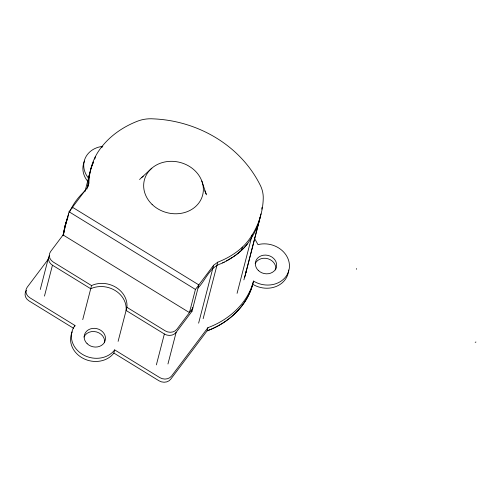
<?xml version="1.0" encoding="UTF-8"?>
<svg xmlns="http://www.w3.org/2000/svg" width="501" height="501" viewBox="0 0 501 501"><rect width="100%" height="100%" fill="white"/><g stroke="black" fill="none" stroke-linecap="round" stroke-linejoin="round"><path stroke-width="0.75" d="M356.368 269.294L356.393 268.542M88.301 182.164L88.17 183.867A88.696 76.496 14.5 0 0 88.082 185.577L88.063 186.147L88.42 184.763M63.17 235.746L64.723 226.928L66.946 219.557M261.772 209.149L261.985 207.383M63.214 235.57L64.723 226.928L67.867 217.158L67.178 218.956M64.028 232.408L65.543 223.765L68.687 214.002M88.477 180.466A87.957 75.864 14.5 0 1 88.696 178.776L88.953 177.091A87.631 75.582 14.5 0 1 89.259 175.413L89.867 172.632A84.869 73.202 14.5 0 1 90.931 168.793L91.639 166.651A78.644 67.835 14.5 0 1 92.428 164.541M246.505 269.538L245.797 273.026L261.002 213.833M245.659 273.602L243.881 279.871M260.507 216.156L244.594 277.61M40.274 289.503L48.61 257.27M44.464 296.104L52.455 265.211A8.598 7.415 14.5 0 1 49.399 255.291M88.877 182.99L87.249 187.618L69.075 211.785L63.082 234.956L189.434 312.605L195.428 289.434L213.595 265.267L217.753 262.186A88.477 76.309 14.5 0 0 226.74 258.103A81.2 70.04 14.5 0 0 242.39 247.131A68.349 58.949 14.5 0 0 248.458 240.405C257.351 228.425 262.787 213.896 263.232 198.903A34.394 29.665 14.5 0 0 259.574 183.892C239.403 144.701 197.219 120.822 153.776 118.881A34.394 29.665 14.5 0 0 137.13 121.336C122.557 127.079 109.187 136.372 99.981 149.16A68.349 58.949 14.5 0 0 95.322 156.75A77.329 66.696 14.5 0 0 91.915 165.092A84.832 73.171 14.5 0 0 89.773 173.935A88.477 76.309 14.5 0 0 88.877 182.99L88.47 184.568M72.232 208.241L72.482 207.257L198.834 284.9L192.021 311.234L176.127 332.382L167.954 363.976M85.032 191.338L89.867 172.632L89.372 174.855A84.869 73.202 14.5 0 0 88.953 177.091M86.836 189.196L86.942 188.802M87.093 188.207L87.249 187.618M94.714 159.118L94.914 158.329M94.965 158.128L95.322 156.75M101.853 147.595L101.954 147.2M102.004 147L102.16 146.411M74.649 326.758L74.975 325.493L29.853 297.763A8.598 7.415 14.5 0 1 27.173 287.28L48.979 258.278M82.734 319.625L91.539 285.57L53.275 262.054A8.598 7.415 14.5 0 1 50.595 251.571L63.934 233.823M72.219 331.881A23.647 20.397 14.5 0 0 83.391 358.516A23.647 20.397 14.5 0 0 113.871 353.055L114.685 349.898L159.813 377.629A8.598 7.415 14.5 0 0 171.574 376.026L207.909 327.685C228.944 319.895 247.745 303.312 253.506 281.067A23.647 20.397 14.5 0 0 289.321 268.104A23.647 20.397 14.5 0 0 257.971 244.626L254.264 237.894M118.104 341.363L126.91 307.307A23.647 20.397 14.5 0 0 116.038 287.374A23.647 20.397 14.5 0 0 91.539 285.57M156.375 364.878L164.366 333.985A8.598 7.415 14.5 0 0 176.127 332.382M198.621 323.164L213.595 265.267M203.149 318.667L217.753 262.186M207.909 327.685L207.095 330.842L170.753 379.182A8.598 7.415 14.5 0 1 158.992 380.785L113.871 353.055M242.365 247.112L241.551 250.275L237.549 253.725A80.674 69.583 14.5 0 1 234.224 256.205L225.92 261.265A88.477 76.309 14.5 0 1 220.941 263.683C209.712 267.196 205.535 280.122 198.014 288.062M237.073 293.342L252.235 234.731M253.506 281.067C248.615 304.689 229.233 322.813 207.095 330.842C228.124 323.051 246.924 306.474 252.692 284.23A23.647 20.397 14.5 0 0 288.614 270.008M90.293 170.979L90.931 168.793M259.305 220.741C256.762 229.345 252.354 237.324 246.949 244.45A69.013 59.525 14.5 0 1 241.545 250.268A68.349 58.949 14.5 0 0 247.3 244.012M91.101 168.248L91.451 167.184A77.329 66.696 14.5 0 1 93.53 161.948A75.319 64.961 14.5 0 0 92.641 164.021M87.756 187.017L87.963 186.435M69.601 211.998C73.202 203.725 78.763 196.367 85.546 190.436M141.821 177.404L151.828 168.192M241.119 250.669L240.255 251.458A77.329 66.696 14.5 0 1 234.224 256.205M238.463 252.986L238.921 252.604M233.228 256.894L233.729 256.55M226.465 260.977L226.997 260.689A84.869 73.202 14.5 0 0 232.226 257.558M475.186 342.315L475.95 342.014M69.075 211.785L195.428 289.434M192.165 307.658L192.841 308.071L176.941 329.22A8.598 7.415 14.5 0 1 165.18 330.829L126.91 307.307M191.344 310.814L192.021 311.234M52.455 265.211L90.725 288.733A23.647 20.397 14.5 0 1 115.224 290.536A23.647 20.397 14.5 0 1 126.095 310.47L164.366 333.985M73.534 328.268L29.039 300.919A8.598 7.415 14.5 0 1 26.359 290.442M201.834 181.055L206.111 193.943M87.656 181.249A23.647 20.397 14.5 0 1 84.519 161.084M83.993 337.041A10.746 9.268 14.5 0 1 96.555 331.938A10.746 9.268 14.5 0 1 104.584 342.759M255.153 263.802A10.746 9.268 14.5 0 1 267.985 258.773A10.746 9.268 14.5 0 1 275.663 269.989M88.257 177.817A23.647 20.397 14.5 0 1 102.805 146.361M114.685 349.898A23.647 20.397 14.5 0 1 82.339 354.313A23.647 20.397 14.5 0 1 74.975 325.493M224.285 262.104A87.957 75.864 14.5 0 1 222.626 262.912M88.082 185.577A88.477 76.309 14.5 0 1 88.696 178.776M139.579 179.533A38.696 33.373 14.5 0 1 143.273 176.227M204.746 190.781A38.696 33.373 14.5 0 1 206.425 194.82M87.136 343.68A10.746 9.268 14.5 0 0 105.072 340.949A10.746 9.268 14.5 0 0 92.29 328.456A10.746 9.268 14.5 0 0 87.136 343.68M258.303 270.44A10.746 9.268 14.5 0 0 276.239 267.709A10.746 9.268 14.5 0 0 263.457 255.216A10.746 9.268 14.5 0 0 258.303 270.44M152.104 204.439A30.098 25.958 14.5 0 0 202.235 196.492A30.098 25.958 14.5 0 0 166.194 161.717A30.098 25.958 14.5 0 0 152.104 204.439"/></g></svg>
